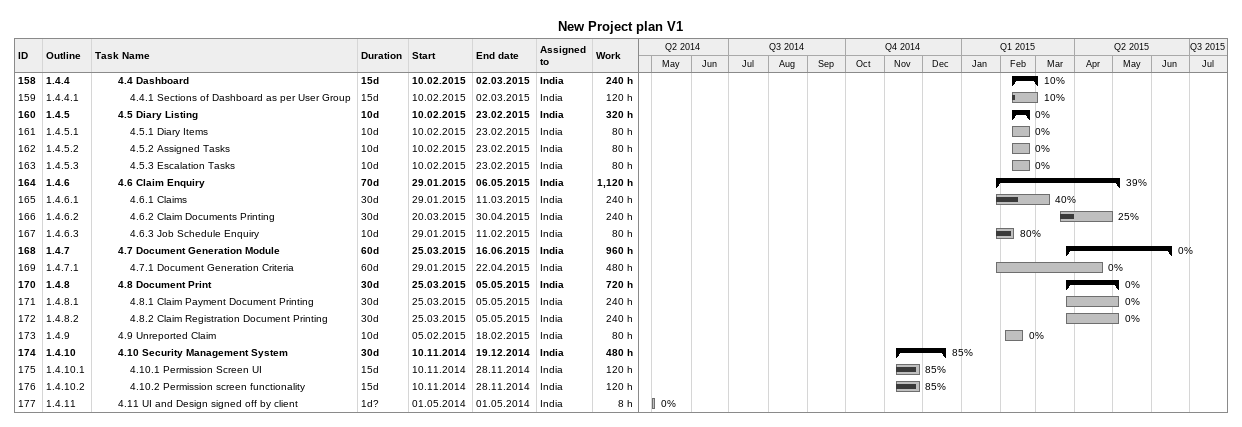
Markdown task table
New Project plan V1

| ID | WBS | Task | Duration | Start | Finish | Resources | % complete | Work (h) |
|---|---|---|---|---|---|---|---|---|
| 158 | 1.4.4 | **4.4 Dashboard** | 15d | 2015-02-10 | 2015-03-02 | India | 10 | 240 |
| 159 | 1.4.4.1 | 4.4.1 Sections of Dashboard as per User Group | 15d | 2015-02-10 | 2015-03-02 | India | 10 | 120 |
| 160 | 1.4.5 | **4.5 Diary Listing** | 10d | 2015-02-10 | 2015-02-23 | India | 0 | 320 |
| 161 | 1.4.5.1 | 4.5.1 Diary Items | 10d | 2015-02-10 | 2015-02-23 | India | 0 | 80 |
| 162 | 1.4.5.2 | 4.5.2 Assigned Tasks | 10d | 2015-02-10 | 2015-02-23 | India | 0 | 80 |
| 163 | 1.4.5.3 | 4.5.3 Escalation Tasks | 10d | 2015-02-10 | 2015-02-23 | India | 0 | 80 |
| 164 | 1.4.6 | **4.6 Claim Enquiry** | 70d | 2015-01-29 | 2015-05-06 | India | 39 | 1120 |
| 165 | 1.4.6.1 | 4.6.1 Claims | 30d | 2015-01-29 | 2015-03-11 | India | 40 | 240 |
| 166 | 1.4.6.2 | 4.6.2 Claim Documents Printing | 30d | 2015-03-20 | 2015-04-30 | India | 25 | 240 |
| 167 | 1.4.6.3 | 4.6.3 Job Schedule Enquiry | 10d | 2015-01-29 | 2015-02-11 | India | 80 | 80 |
| 168 | 1.4.7 | **4.7 Document Generation Module** | 60d | 2015-03-25 | 2015-06-16 | India | 0 | 960 |
| 169 | 1.4.7.1 | 4.7.1 Document Generation Criteria | 60d | 2015-01-29 | 2015-04-22 | India | 0 | 480 |
| 170 | 1.4.8 | **4.8 Document Print** | 30d | 2015-03-25 | 2015-05-05 | India | 0 | 720 |
| 171 | 1.4.8.1 | 4.8.1 Claim Payment Document Printing | 30d | 2015-03-25 | 2015-05-05 | India | 0 | 240 |
| 172 | 1.4.8.2 | 4.8.2 Claim Registration Document Printing | 30d | 2015-03-25 | 2015-05-05 | India | 0 | 240 |
| 173 | 1.4.9 | 4.9 Unreported Claim | 10d | 2015-02-05 | 2015-02-18 | India | 0 | 80 |
| 174 | 1.4.10 | **4.10 Security Management System** | 30d | 2014-11-10 | 2014-12-19 | India | 85 | 480 |
| 175 | 1.4.10.1 | 4.10.1 Permission Screen UI | 15d | 2014-11-10 | 2014-11-28 | India | 85 | 120 |
| 176 | 1.4.10.2 | 4.10.2 Permission screen functionality | 15d | 2014-11-10 | 2014-11-28 | India | 85 | 120 |
| 177 | 1.4.11 | 4.11 UI and Design signed off by client | 1d? | 2014-05-01 | 2014-05-01 | India | 0 | 8 |
